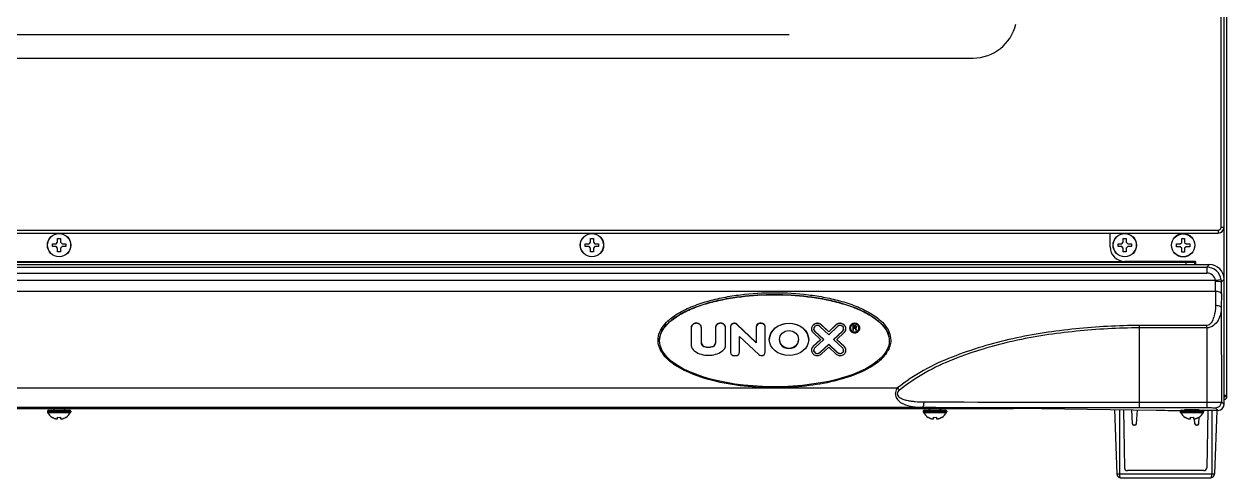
# Model space of a CAD drawing. Header units: millimetres. Extents: x 361 to 5577, y 463 to 3774.
# Drawn here: x 3667.2 to 4079.2, y 1958.6 to 2114.2 of the extents above; entities that cross this region are included whole.
import ezdxf

# ---------------------------------------------------------------- set-up
doc = ezdxf.new("R2010")
doc.units = ezdxf.units.MM
doc.header["$LTSCALE"] = 330
doc.layers.get('0').update_dxf_attribs({"linetype": 'CONTINUOUS'})
for name, color, linetype in [('02___PRT_ALL_AXES', 7, 'CONTINUOUS'), ('ASSI', 7, 'CONTINUOUS'), ('GEOM', 7, 'CONTINUOUS')]:
    doc.layers.add(name, color=color, linetype=linetype)

msp = doc.modelspace()

# ---------------------------------------------------------------- linework, layer by layer
at = {"color": 9, "linetype": 'Continuous'}
for p, q in [((4078.33, 1986.47), (4078.33, 2386.57)), ((4077.23, 2044.57), (4077.23, 2384.57)), ((3282.23, 2043.57), (4076.23, 2043.57)), ((4076.23, 2043.57), (4076.23, 2042.57)), ((4077.23, 2044.57), (4078.23, 2044.57)), ((4068.23, 2032.67), (3290.23, 2032.67)), ((4065.23, 2031.77), (4065.23, 2032.57)), ((4073.23, 2031.77), (4072.33, 2030.87)), ((4072.33, 2030.87), (4072.33, 2028.87)), ((4077.28, 2026.57), (4075.3, 2026.29)), ((4078.23, 2026.77), (4077.33, 2025.87)), ((4075.31, 2022.53), (4075.28, 2017.69)), ((4077.31, 2021.84), (4077.28, 2017)), ((4077.28, 2017), (4077.32, 1984.67)), ((3910.43, 2011.64), (3910.43, 2011.54)), ((3910.5, 2011.64), (3910.5, 2011.54)), ((3911.35, 2011.31), (3911.35, 2011.21)), ((3919.23, 2011.64), (3919.23, 2011.54)), ((3919.83, 2011.64), (3919.83, 2011.54)), ((3940.34, 2011.09), (3940.34, 2010.99)), ((3945.31, 2011.09), (3945.31, 2010.99)), ((4072.29, 2010.87), (4049.23, 2010.87)), ((4049.23, 1982.72), (4049.23, 2010.87)), ((4072.29, 2010.05), (4072.29, 2010.87)), ((3938.08, 2008.97), (3938.08, 2008.86)), ((3947.57, 2008.97), (3947.57, 2008.86)), ((4072.29, 2010.05), (4049.23, 2010.05)), ((4072.29, 2010.05), (4072.32, 1984.58)), ((3900.34, 2003.62), (3900.34, 2003.51)), ((3902.91, 2003.62), (3902.91, 2003.51)), ((3937.51, 2003.76), (3937.51, 2003.66)), ((3948.14, 2003.76), (3948.14, 2003.66)), ((3939.77, 2001.64), (3939.77, 2001.53)), ((3945.88, 2001.64), (3945.88, 2001.53)), ((3383.54, 1982.84), (3974.91, 1982.84)), ((4042.38, 1982.01), (4042.38, 1960.07)), ((4049.23, 1984.58), (4072.32, 1984.58)), ((4049.23, 1982.72), (4072.32, 1982.72)), ((4072.32, 1984.58), (4072.32, 1982.72)), ((4074.07, 1981.77), (4074.07, 1960.07)), ((4075.32, 1982.67), (4076.23, 1981.77)), ((4077.32, 1984.67), (4078.23, 1983.76)), ((4041.48, 1960.07), (4074.97, 1960.07))]:
    msp.add_line(p, q, dxfattribs=at)
at = {"color": 7, "linetype": 'Continuous'}
for p, q in [((4079.23, 1986.85), (4079.23, 2386.67)), ((4078.23, 2044.57), (4078.23, 2384.57)), ((3366.18, 2102.57), (3992.27, 2102.57)), ((3282.23, 2042.57), (4076.23, 2042.57)), ((3678.23, 2038.92), (3678.73, 2039.42)), ((3678.73, 2040.72), (3679.73, 2040.72)), ((3678.73, 2039.42), (3678.73, 2040.72)), ((3679.73, 2040.72), (3679.73, 2039.42)), ((3679.73, 2039.42), (3680.23, 2038.92)), ((3860.73, 2038.92), (3861.23, 2039.42)), ((3861.23, 2040.72), (3862.23, 2040.72)), ((3861.23, 2039.42), (3861.23, 2040.72)), ((3862.23, 2040.72), (3862.23, 2039.42)), ((3862.23, 2039.42), (3862.73, 2038.92)), ((4039.23, 2037.87), (4039.23, 2042.57)), ((4043.23, 2038.92), (4043.73, 2039.42)), ((4043.73, 2040.72), (4044.73, 2040.72)), ((4043.73, 2039.42), (4043.73, 2040.72)), ((4044.73, 2040.72), (4044.73, 2039.42)), ((4044.73, 2039.42), (4045.23, 2038.92)), ((4063.73, 2040.67), (4064.73, 2040.67)), ((4063.73, 2039.37), (4063.73, 2040.67)), ((4064.73, 2040.67), (4064.73, 2039.37)), ((3676.93, 2038.92), (3678.23, 2038.92)), ((3676.93, 2037.92), (3676.93, 2038.92)), ((3678.23, 2037.92), (3676.93, 2037.92)), ((3678.73, 2037.42), (3678.23, 2037.92)), ((3678.73, 2036.12), (3678.73, 2037.42)), ((3679.73, 2036.12), (3678.73, 2036.12)), ((3680.23, 2037.92), (3679.73, 2037.42)), ((3679.73, 2037.42), (3679.73, 2036.12)), ((3680.23, 2038.92), (3681.53, 2038.92)), ((3681.53, 2037.92), (3680.23, 2037.92)), ((3681.53, 2038.92), (3681.53, 2037.92)), ((3859.43, 2038.92), (3860.73, 2038.92)), ((3859.43, 2037.92), (3859.43, 2038.92)), ((3860.73, 2037.92), (3859.43, 2037.92)), ((3861.23, 2037.42), (3860.73, 2037.92)), ((3861.23, 2036.12), (3861.23, 2037.42)), ((3862.23, 2036.12), (3861.23, 2036.12)), ((3862.73, 2037.92), (3862.23, 2037.42)), ((3862.23, 2037.42), (3862.23, 2036.12)), ((3862.73, 2038.92), (3864.03, 2038.92)), ((3864.03, 2037.92), (3862.73, 2037.92)), ((3864.03, 2038.92), (3864.03, 2037.92)), ((4041.93, 2038.92), (4043.23, 2038.92)), ((4041.93, 2037.92), (4041.93, 2038.92)), ((4043.23, 2037.92), (4041.93, 2037.92)), ((4043.73, 2037.42), (4043.23, 2037.92)), ((4043.73, 2036.12), (4043.73, 2037.42)), ((4044.73, 2036.12), (4043.73, 2036.12)), ((4045.23, 2037.92), (4044.73, 2037.42)), ((4044.73, 2037.42), (4044.73, 2036.12)), ((4045.23, 2038.92), (4046.53, 2038.92)), ((4046.53, 2037.92), (4045.23, 2037.92)), ((4046.53, 2038.92), (4046.53, 2037.92)), ((4061.93, 2038.87), (4063.23, 2038.87)), ((4061.93, 2037.87), (4061.93, 2038.87)), ((4063.23, 2037.87), (4061.93, 2037.87)), ((4063.23, 2038.87), (4063.73, 2039.37)), ((4063.73, 2037.37), (4063.23, 2037.87)), ((4063.73, 2036.07), (4063.73, 2037.37)), ((4064.73, 2036.07), (4063.73, 2036.07)), ((4064.73, 2039.37), (4065.23, 2038.87)), ((4065.23, 2037.87), (4064.73, 2037.37)), ((4064.73, 2037.37), (4064.73, 2036.07)), ((4065.23, 2038.87), (4066.53, 2038.87)), ((4066.53, 2037.87), (4065.23, 2037.87)), ((4066.53, 2038.87), (4066.53, 2037.87)), ((3285.23, 2031.77), (4073.23, 2031.77)), ((3290.23, 2032.57), (4068.23, 2032.57)), ((4068.23, 2032.87), (4044.23, 2032.87)), ((4068.23, 2032.87), (4068.23, 2032.57)), ((4068.23, 2031.77), (4068.23, 2032.57)), ((4068.53, 2031.77), (4068.53, 2032.57)), ((4078.23, 1983.76), (4078.23, 2026.77)), ((3910.5, 2011.64), (3910.43, 2011.64)), ((3910.5, 2011.54), (3910.43, 2011.54)), ((3918.03, 2005.04), (3911.35, 2011.31)), ((3918.03, 2004.93), (3911.35, 2011.21)), ((3919.83, 2011.64), (3919.23, 2011.64)), ((3919.83, 2011.54), (3919.23, 2011.54)), ((3939.77, 2010.56), (3942.83, 2007.69)), ((3942.83, 2008.76), (3940.34, 2011.09)), ((3942.83, 2008.65), (3940.34, 2010.99)), ((3945.31, 2011.09), (3942.83, 2008.76)), ((3945.31, 2010.99), (3942.83, 2008.65)), ((3942.83, 2007.69), (3945.88, 2010.56)), ((3951.93, 2010.75), (3951.13, 2010.75)), ((3951.13, 2010.75), (3951.13, 2009.25)), ((3951.93, 2010.72), (3951.13, 2010.72)), ((3951.33, 2010.59), (3951.96, 2010.59)), ((3951.33, 2010.08), (3951.33, 2010.59)), ((3952.09, 2010.72), (3951.93, 2010.75)), ((3951.93, 2010.75), (3951.93, 2010.72)), ((3952.09, 2010.68), (3951.93, 2010.72)), ((3951.96, 2010.59), (3952.06, 2010.56)), ((3952.23, 2010.62), (3952.09, 2010.72)), ((3952.09, 2010.72), (3952.09, 2010.68)), ((3952.23, 2010.59), (3952.09, 2010.68)), ((3952.33, 2010.49), (3952.23, 2010.62)), ((3952.23, 2010.62), (3952.23, 2010.59)), ((3952.33, 2010.46), (3952.23, 2010.59)), ((3895.73, 2010.09), (3895.73, 2004.34)), ((3899.23, 2004.98), (3899.23, 2010.09)), ((3904.03, 2010.09), (3904.03, 2004.98)), ((3907.53, 2004.34), (3907.53, 2010.09)), ((3909.23, 2010.52), (3909.23, 2001.68)), ((3912.23, 2007.16), (3918.91, 2000.89)), ((3912.23, 2001.68), (3912.23, 2007.16)), ((3918.03, 2010.52), (3918.03, 2004.93)), ((3921.03, 2001.68), (3921.03, 2010.52)), ((3937.51, 2008.43), (3940, 2006.1)), ((3941.13, 2006.1), (3938.08, 2008.97)), ((3941.08, 2006.04), (3938.08, 2008.86)), ((3942.83, 2008.76), (3942.83, 2008.65)), ((3947.57, 2008.97), (3944.52, 2006.1)), ((3947.57, 2008.86), (3944.57, 2006.04)), ((3945.65, 2006.1), (3948.14, 2008.43)), ((3951.13, 2009.25), (3951.33, 2009.25)), ((3951.96, 2010.11), (3951.33, 2010.11)), ((3951.96, 2010.08), (3951.33, 2010.08)), ((3951.33, 2009.92), (3951.89, 2009.92)), ((3951.33, 2009.25), (3951.33, 2009.92)), ((3951.89, 2009.92), (3952.16, 2009.25)), ((3952.06, 2010.14), (3951.96, 2010.11)), ((3952.06, 2010.11), (3951.96, 2010.08)), ((3951.96, 2010.11), (3951.96, 2010.08)), ((3952.06, 2010.56), (3952.13, 2010.49)), ((3952.13, 2010.21), (3952.06, 2010.14)), ((3952.13, 2010.17), (3952.06, 2010.11)), ((3952.06, 2010.14), (3952.06, 2010.11)), ((3952.09, 2009.98), (3952.23, 2010.05)), ((3952.39, 2009.25), (3952.09, 2009.98)), ((3952.09, 2009.98), (3952.09, 2009.95)), ((3952.38, 2009.25), (3952.09, 2009.95)), ((3952.13, 2010.49), (3952.16, 2010.4)), ((3952.16, 2010.3), (3952.13, 2010.21)), ((3952.16, 2010.27), (3952.13, 2010.17)), ((3952.13, 2010.21), (3952.13, 2010.17)), ((3952.16, 2010.4), (3952.16, 2010.27)), ((3952.16, 2009.25), (3952.39, 2009.25)), ((3952.23, 2010.05), (3952.33, 2010.17)), ((3952.36, 2010.4), (3952.33, 2010.49)), ((3952.33, 2010.49), (3952.33, 2010.46)), ((3952.36, 2010.36), (3952.33, 2010.46)), ((3952.33, 2010.17), (3952.36, 2010.27)), ((3952.36, 2010.27), (3952.36, 2010.4)), ((3940, 2006.1), (3937.51, 2003.76)), ((3940, 2006), (3937.51, 2003.66)), ((3938.08, 2003.23), (3941.13, 2006.1)), ((3942.83, 2004.5), (3939.77, 2001.64)), ((3942.83, 2004.4), (3939.77, 2001.53)), ((3940, 2006.1), (3940, 2006)), ((3940.34, 2001.11), (3942.83, 2003.44)), ((3945.88, 2001.64), (3942.83, 2004.5)), ((3942.83, 2004.5), (3942.83, 2004.4)), ((3945.88, 2001.53), (3942.83, 2004.4)), ((3942.83, 2003.44), (3945.31, 2001.11)), ((3944.52, 2006.1), (3947.57, 2003.23)), ((3948.14, 2003.76), (3945.65, 2006.1)), ((3945.65, 2006.1), (3945.65, 2006)), ((3948.14, 2003.66), (3945.65, 2006)), ((3910.43, 2000.55), (3911.03, 2000.55)), ((3919.76, 2000.55), (3919.83, 2000.55)), ((4078.33, 1986.85), (4078.23, 1986.85)), ((4078.33, 1986.47), (4078.23, 1986.47)), ((4078.33, 1986.37), (4078.23, 1986.37)), ((4079.23, 1986.85), (4078.33, 1986.85)), ((4078.33, 1986.47), (4078.42, 1986.47)), ((4078.33, 1985.57), (4078.33, 1986.37)), ((4078.43, 1986.47), (4078.43, 1986.85)), ((4079.23, 1986.47), (4078.43, 1986.47)), ((4079.23, 1986.47), (4079.23, 1986.85)), ((3497.36, 1982.46), (3677.63, 1982.46)), ((3680.83, 1982.46), (3977.63, 1982.46)), ((3980.83, 1982.46), (4006.1, 1982.46)), ((4015.74, 1982.4), (4055.04, 1981.83)), ((4040.72, 1982.04), (4041.48, 1960.07)), ((4043.78, 1981.99), (4044.12, 1962.11)), ((4046.88, 1977.19), (4046.63, 1981.95)), ((4048.44, 1981.92), (4048.19, 1977.19)), ((4076.23, 1981.77), (4071.07, 1981.77)), ((4072.67, 1981.77), (4072.33, 1962.11)), ((4075.73, 1981.77), (4074.97, 1960.07)), ((4078.33, 1985.57), (4078.23, 1985.57)), ((3676.93, 1979.39), (3676.93, 1979.42)), ((3678.73, 1978.87), (3678.73, 1979.42)), ((3679.73, 1979.42), (3679.73, 1978.87)), ((3681.53, 1979.42), (3681.53, 1979.39)), ((3976.93, 1979.39), (3976.93, 1979.42)), ((3978.73, 1978.87), (3978.73, 1979.42)), ((3979.73, 1979.42), (3979.73, 1978.87)), ((3981.53, 1979.42), (3981.53, 1979.39)), ((4064.93, 1979.39), (4064.93, 1979.42)), ((4066.73, 1978.87), (4066.73, 1979.42)), ((4067.73, 1979.42), (4067.73, 1978.87)), ((4068.26, 1977.19), (4068.17, 1978.87)), ((4069.53, 1979.42), (4069.53, 1979.39)), ((4069.57, 1977.19), (4069.69, 1979.5)), ((4047.69, 1976.72), (4047.39, 1976.72)), ((4069.07, 1976.72), (4068.76, 1976.72)), ((4071.32, 1961.12), (4045.13, 1961.12)), ((4042.99, 1958.61), (4073.46, 1958.61))]:
    msp.add_line(p, q, dxfattribs=at)
at = {"color": 2, "linetype": 'Continuous'}
msp.add_line((3429.23, 2110.61), (3929.23, 2110.61), dxfattribs=at)
at = {"color": 7, "linetype": 'Continuous'}
for centre, radius, start, end in [((3992.27, 2117.57), 15, 270, 347.1154), ((4076.23, 2044.57), 2, 270, 360), ((4044.23, 2037.87), 5, 180, 270), ((4068.23, 2032.57), 0.3, 0, 90), ((3951.51, 2010), 1.54, 180.0004, 181.2622), ((3951.55, 2010), 1.27, 180.0006, 181.5223), ((3951.9, 2010), 1.27, 358.4777, 359.9994), ((3951.94, 2010), 1.54, 358.7378, 359.9996), ((3898.37, 2004.34), 2.64, 180.0009, 182.2136), ((3900.55, 2004.98), 1.32, 180.005, 184.4174), ((3910.29, 2001.68), 1.06, 180.0078, 185.52), ((4078.33, 1986.47), 0.9, 270, 360), ((4078.33, 1986.47), 0.1, 270, 360), ((3679.42, 1983.49), 4.8, 210.3012, 238.6273), ((3679.41, 1983.47), 4.75, 238.4659, 241.0313), ((3679.41, 1983.47), 4.75, 241.0316, 241.9926), ((3679.41, 1983.47), 4.75, 241.9926, 243.3187), ((3679.41, 1983.46), 4.74, 243.3188, 244.4598), ((3679.41, 1983.46), 4.74, 244.4598, 245.4278), ((3679.4, 1983.45), 4.73, 245.4278, 246.6825), ((3679.4, 1983.45), 4.73, 246.6826, 247.4526), ((3679.4, 1983.44), 4.72, 247.4524, 248.9975), ((3679.4, 1983.44), 4.72, 248.9977, 249.4819), ((3679.39, 1983.43), 4.7, 249.4813, 251.5344), ((3679.39, 1983.41), 4.68, 251.535, 252.6227), ((3679.38, 1983.39), 4.67, 252.6228, 253.6051), ((3679.37, 1983.36), 4.64, 253.6036, 255.6824), ((3678.48, 1980.86), 2.01, 262.7259, 264.7415), ((3678.48, 1980.84), 1.98, 264.7442, 265.3991), ((3678.48, 1980.83), 1.97, 265.3984, 266.7833), ((3678.48, 1980.81), 1.96, 266.7841, 267.6235), ((3678.48, 1980.81), 1.96, 267.6234, 268.8455), ((3678.48, 1980.8), 1.95, 268.8459, 270.9258), ((3678.48, 1980.81), 1.95, 270.9261, 271.9964), ((3678.48, 1980.81), 1.96, 271.9964, 273.0228), ((3678.48, 1980.82), 1.97, 273.0233, 274.286), ((3678.47, 1980.84), 1.98, 274.2856, 275.1372), ((3678.47, 1980.86), 2.01, 275.1401, 277.2744), ((3679.23, 1983.18), 3.8, 262.4351, 277.5649), ((3679.98, 1980.86), 2.01, 262.7256, 264.8598), ((3679.98, 1980.84), 1.98, 264.8627, 265.7144), ((3679.98, 1980.82), 1.97, 265.714, 266.9766), ((3679.98, 1980.81), 1.96, 266.9771, 268.0037), ((3679.98, 1980.81), 1.95, 268.0037, 269.0738), ((3679.98, 1980.8), 1.95, 269.0741, 270.1995), ((3679.98, 1980.8), 1.95, 270.1995, 271.1541), ((3679.98, 1980.81), 1.95, 271.1545, 272.3767), ((3679.98, 1980.81), 1.96, 272.3765, 273.2159), ((3679.97, 1980.83), 1.97, 273.2167, 274.6016), ((3679.97, 1980.84), 1.98, 274.6009, 275.2558), ((3679.97, 1980.86), 2.01, 275.2585, 277.2741), ((3679.08, 1983.36), 4.64, 284.3176, 286.3964), ((3679.07, 1983.39), 4.67, 286.3949, 287.3772), ((3679.07, 1983.41), 4.68, 287.3773, 288.465), ((3679.06, 1983.43), 4.7, 288.4656, 290.5187), ((3679.06, 1983.44), 4.72, 290.5181, 291.0023), ((3679.05, 1983.44), 4.72, 291.0025, 292.5476), ((3679.05, 1983.45), 4.73, 292.5474, 293.3174), ((3679.05, 1983.45), 4.73, 293.3175, 294.5722), ((3679.05, 1983.46), 4.74, 294.5722, 295.5402), ((3679.04, 1983.46), 4.74, 295.5402, 296.6812), ((3679.04, 1983.47), 4.75, 296.6813, 298.0074), ((3679.04, 1983.47), 4.75, 298.0074, 298.9684), ((3679.04, 1983.47), 4.75, 298.9687, 301.5341), ((3679.03, 1983.49), 4.8, 301.3727, 329.6988), ((3979.42, 1983.49), 4.8, 210.3012, 238.6273), ((3979.41, 1983.47), 4.75, 238.4659, 241.0313), ((3979.41, 1983.47), 4.75, 241.0316, 241.9926), ((3979.41, 1983.47), 4.75, 241.9926, 243.3187), ((3979.41, 1983.46), 4.74, 243.3188, 244.4598), ((3979.41, 1983.46), 4.74, 244.4598, 245.4278), ((3979.4, 1983.45), 4.73, 245.4278, 246.6825), ((3979.4, 1983.45), 4.73, 246.6826, 247.4526), ((3979.4, 1983.44), 4.72, 247.4524, 248.9975), ((3979.4, 1983.44), 4.72, 248.9977, 249.4819), ((3979.39, 1983.43), 4.7, 249.4813, 251.5344), ((3979.39, 1983.41), 4.68, 251.535, 252.6227), ((3979.38, 1983.39), 4.67, 252.6228, 253.6051), ((3979.37, 1983.36), 4.64, 253.6036, 255.6824), ((3978.48, 1980.86), 2.01, 262.7259, 264.7415), ((3978.48, 1980.84), 1.98, 264.7442, 265.3991), ((3978.48, 1980.83), 1.97, 265.3984, 266.7833), ((3978.48, 1980.81), 1.96, 266.7841, 267.6235), ((3978.48, 1980.81), 1.96, 267.6234, 268.8455), ((3978.48, 1980.8), 1.95, 268.8459, 270.9258), ((3978.48, 1980.81), 1.95, 270.9261, 271.9964), ((3978.48, 1980.81), 1.96, 271.9964, 273.0228), ((3978.48, 1980.82), 1.97, 273.0233, 274.286), ((3978.47, 1980.84), 1.98, 274.2856, 275.1372), ((3978.47, 1980.86), 2.01, 275.1401, 277.2744), ((3979.23, 1983.18), 3.8, 262.4351, 277.5649), ((3979.98, 1980.86), 2.01, 262.7256, 264.8598), ((3979.98, 1980.84), 1.98, 264.8627, 265.7144), ((3979.98, 1980.82), 1.97, 265.714, 266.9766), ((3979.98, 1980.81), 1.96, 266.9771, 268.0037), ((3979.98, 1980.81), 1.95, 268.0037, 269.0738), ((3979.98, 1980.8), 1.95, 269.0741, 270.1995), ((3979.98, 1980.8), 1.95, 270.1995, 271.1541), ((3979.98, 1980.81), 1.95, 271.1545, 272.3767), ((3979.98, 1980.81), 1.96, 272.3765, 273.2159), ((3979.97, 1980.83), 1.97, 273.2167, 274.6016), ((3979.97, 1980.84), 1.98, 274.6009, 275.2558), ((3979.97, 1980.86), 2.01, 275.2585, 277.2741), ((3979.08, 1983.36), 4.64, 284.3176, 286.3964), ((3979.07, 1983.39), 4.67, 286.3949, 287.3772), ((3979.07, 1983.41), 4.68, 287.3773, 288.465), ((3979.06, 1983.43), 4.7, 288.4656, 290.5187), ((3979.06, 1983.44), 4.72, 290.5181, 291.0023), ((3979.05, 1983.44), 4.72, 291.0025, 292.5476), ((3979.05, 1983.45), 4.73, 292.5474, 293.3174), ((3979.05, 1983.45), 4.73, 293.3175, 294.5722), ((3979.05, 1983.46), 4.74, 294.5722, 295.5402), ((3979.04, 1983.46), 4.74, 295.5402, 296.6812), ((3979.04, 1983.47), 4.75, 296.6813, 298.0074), ((3979.04, 1983.47), 4.75, 298.0074, 298.9684), ((3979.04, 1983.47), 4.75, 298.9687, 301.5341), ((3979.03, 1983.49), 4.8, 301.3727, 329.6988), ((4067.42, 1983.49), 4.8, 210.3012, 238.6273), ((4067.41, 1983.47), 4.75, 238.4659, 241.0313), ((4067.41, 1983.47), 4.75, 241.0316, 241.9926), ((4067.41, 1983.47), 4.75, 241.9926, 243.3187), ((4067.41, 1983.46), 4.74, 243.3188, 244.4598), ((4067.41, 1983.46), 4.74, 244.4598, 245.4278), ((4067.4, 1983.45), 4.73, 245.4278, 246.6825), ((4067.4, 1983.45), 4.73, 246.6826, 247.4526), ((4067.4, 1983.44), 4.72, 247.4524, 248.9975), ((4067.4, 1983.44), 4.72, 248.9977, 249.4819), ((4067.39, 1983.43), 4.7, 249.4813, 251.5344), ((4067.39, 1983.41), 4.68, 251.535, 252.6227), ((4067.38, 1983.39), 4.67, 252.6228, 253.6051), ((4067.37, 1983.36), 4.64, 253.6036, 255.6824), ((4066.48, 1980.86), 2.01, 262.7259, 264.7415), ((4066.48, 1980.84), 1.98, 264.7442, 265.3991), ((4066.48, 1980.83), 1.97, 265.3984, 266.7833), ((4066.48, 1980.81), 1.96, 266.7841, 267.6235), ((4066.48, 1980.81), 1.96, 267.6234, 268.8455), ((4066.48, 1980.8), 1.95, 268.8459, 270.9258), ((4066.48, 1980.81), 1.95, 270.9261, 271.9964), ((4066.48, 1980.81), 1.96, 271.9964, 273.0228), ((4066.48, 1980.82), 1.97, 273.0233, 274.286), ((4066.47, 1980.84), 1.98, 274.2856, 275.1372), ((4066.47, 1980.86), 2.01, 275.1401, 277.2744), ((4067.23, 1983.18), 3.8, 262.4351, 277.5649), ((4067.98, 1980.86), 2.01, 262.7256, 264.8598), ((4067.98, 1980.84), 1.98, 264.8627, 265.7144), ((4067.98, 1980.82), 1.97, 265.714, 266.9766), ((4067.98, 1980.81), 1.96, 266.9771, 268.0037), ((4067.98, 1980.81), 1.95, 268.0037, 269.0738), ((4067.98, 1980.8), 1.95, 269.0741, 270.1995), ((4067.98, 1980.8), 1.95, 270.1995, 271.1541), ((4067.98, 1980.81), 1.95, 271.1545, 272.3767), ((4067.98, 1980.81), 1.96, 272.3765, 273.2159), ((4067.97, 1980.83), 1.97, 273.2167, 274.6016), ((4067.97, 1980.84), 1.98, 274.6009, 275.2558), ((4067.97, 1980.86), 2.01, 275.2585, 277.2741), ((4067.08, 1983.36), 4.64, 284.3176, 286.3964), ((4067.07, 1983.39), 4.67, 286.3949, 287.3772), ((4067.07, 1983.41), 4.68, 287.3773, 288.465), ((4067.06, 1983.43), 4.7, 288.4656, 290.5187), ((4067.06, 1983.44), 4.72, 290.5181, 291.0023), ((4067.05, 1983.44), 4.72, 291.0025, 292.5476), ((4067.05, 1983.45), 4.73, 292.5474, 293.3174), ((4067.05, 1983.45), 4.73, 293.3175, 294.5722), ((4067.05, 1983.46), 4.74, 294.5722, 295.5402), ((4067.04, 1983.46), 4.74, 295.5402, 296.6812), ((4067.04, 1983.47), 4.75, 296.6813, 298.0074), ((4067.04, 1983.47), 4.75, 298.0074, 298.9684), ((4067.04, 1983.47), 4.75, 298.9687, 301.5341), ((4067.03, 1983.49), 4.8, 301.3727, 329.6988), ((4047.39, 1977.22), 0.503, 183, 270), ((4047.69, 1977.22), 0.503, 270, 357), ((4068.76, 1977.22), 0.503, 183, 270), ((4069.07, 1977.22), 0.503, 270, 357), ((4045.13, 1962.13), 1.01, 181, 270), ((4071.32, 1962.13), 1.01, 270, 359), ((4042.99, 1960.12), 1.51, 182, 270), ((4073.46, 1960.12), 1.51, 270, 358)]:
    msp.add_arc(centre, radius, start, end, dxfattribs=at)
at = {"color": 9, "linetype": 'Continuous'}
for centre, radius, start, end in [((4076.23, 2044.57), 1, 270, 360), ((4072.33, 2025.87), 5, 8.1024, 89.9938), ((4072.33, 2025.87), 3, 8.0952, 90.0029), ((4073.18, 2025.93), 2.15, 359.9755, 9.5451), ((3582.3, 2026.19), 493.02, 359.5739, 359.9696), ((4072.33, 2025.87), 4.99, 359.991, 8.0978), ((3388.55, 2026.18), 688.78, 359.63949, 359.97419), ((3959.57, 1983.68), 9.02, 34.0414, 40.6224), ((4040.24, 19696.48), 17713.76, 269.788701, 270.029064), ((4040.09, 19339.27), 17354.69, 269.786414, 270.030172), ((4075.32, 1984.67), 2, 270.0275, 359.9725)]:
    msp.add_arc(centre, radius, start, end, dxfattribs=at)
at = {"color": 7, "linetype": 'Continuous'}
for centre, major_axis, ratio, start_param, end_param in [((4073.23, 2026.76), (3.54, 3.54), 0.999695, -0.785246, 0.785246), ((3929.23, 2006), (6.75, 0), 0.821361, 0.018396, 3.123196), ((3929.23, 2006), (3.25, 0), 0.939693, -3.141593, 0), ((4006.1, 1982.2), (15, 0), 0.017455, 0.872665, 1.570796), ((4064.69, 1982.03), (15, 0), 0.017455, 4.014257, 4.625122), ((4076.23, 1983.77), (1.41, -1.41), 0.999695, -0.785246, 0.785246)]:
    msp.add_ellipse(centre, major_axis=major_axis, ratio=ratio, start_param=start_param, end_param=end_param, dxfattribs=at)
for major_axis, ratio in [((6.75, 0), 0.821361), ((3.25, 0), 0.939693)]:
    msp.add_ellipse((3929.23, 2006.1), major_axis=major_axis, ratio=ratio, dxfattribs=at)
at = {"color": 9, "linetype": 'Continuous'}
for points, knots in [([(4077.33, 2025.87), (4077.3, 2025.92), (4077.04, 2025.86), (4076.68, 2025.94), (4076.04, 2025.92), (4075.58, 2025.93), (4075.33, 2025.93)], [0, 0, 0, 0, 0.081897, 0.299805, 0.621714, 1, 1, 1, 1]), ([(4077.31, 2021.84), (4077.3, 2022.1), (4076.43, 2022.48), (4075.79, 2022.53), (4075.31, 2022.53)], [0, 0, 0, 0, 0.350861, 1, 1, 1, 1]), ([(4075.28, 2017.69), (4075.28, 2016.38), (4075.08, 2014.05), (4073.56, 2010.87), (4072.29, 2010.87)], [0, 0, 0, 0, 0.507949, 1, 1, 1, 1]), ([(4077.28, 2017), (4077.28, 2016.26), (4077.09, 2014.76), (4076.28, 2012.61), (4074.77, 2010.7), (4073.13, 2010.05), (4072.29, 2010.05)], [0, 0, 0, 0, 0.237466, 0.478888, 0.730578, 1, 1, 1, 1]), ([(4077.28, 2017), (4077.27, 2017.26), (4076.4, 2017.64), (4075.76, 2017.68), (4075.28, 2017.69)], [0, 0, 0, 0, 0.350861, 1, 1, 1, 1]), ([(4049.23, 2010.87), (4041.95, 2010.87), (4027.4, 2010.01), (4009.38, 2007.41), (3995.33, 2003.71), (3985.07, 2000.21), (3975.21, 1995.76), (3969.26, 1991.7), (3966.42, 1989.55)], [0, 0, 0, 0, 0.2514, 0.502421, 0.627641, 0.752522, 0.876766, 1, 1, 1, 1]), ([(4049.23, 2010.05), (4042, 2010.05), (4027.55, 2009.19), (4009.64, 2006.61), (3995.7, 2002.92), (3985.51, 1999.43), (3975.72, 1994.97), (3969.85, 1990.88), (3967.04, 1988.72)], [0, 0, 0, 0, 0.25138, 0.502385, 0.627599, 0.752478, 0.876731, 1, 1, 1, 1]), ([(3966.42, 1989.55), (3966.04, 1989.08), (3965.46, 1987.96), (3965.78, 1986.11), (3966.96, 1984.81), (3968.87, 1983.68), (3971.59, 1982.98), (3973.8, 1982.85), (3974.91, 1982.84)], [0, 0, 0, 0, 0.132218, 0.263672, 0.388519, 0.510031, 0.752328, 1, 1, 1, 1]), ([(3967.04, 1988.72), (3966.66, 1988.43), (3965.89, 1987.51), (3966.97, 1986.17), (3968.25, 1985.62), (3969.64, 1985.21), (3971.05, 1984.96), (3972.97, 1984.75), (3974.42, 1984.7), (3975.39, 1984.7)], [0, 0, 0, 0, 0.125665, 0.248305, 0.372443, 0.496857, 0.621773, 0.747269, 1, 1, 1, 1]), ([(3975.39, 1984.7), (3975.38, 1984.26), (3975.32, 1983.66), (3975.15, 1983.05), (3974.99, 1982.84), (3974.91, 1982.84)], [0, 0, 0, 0, 0.668021, 0.884332, 1, 1, 1, 1]), ([(4072.32, 1984.58), (4072.95, 1984.58), (4074.12, 1984.59), (4075.5, 1984.6), (4076.4, 1984.62), (4076.87, 1984.62), (4077.14, 1984.66), (4077.3, 1984.64), (4077.32, 1984.67)], [0, 0, 0, 0, 0.378755, 0.700963, 0.825342, 0.918715, 0.977623, 1, 1, 1, 1]), ([(4072.32, 1982.72), (4072.7, 1982.72), (4073.4, 1982.72), (4074.23, 1982.71), (4074.77, 1982.7), (4075.05, 1982.7), (4075.21, 1982.67), (4075.31, 1982.68), (4075.32, 1982.67)], [0, 0, 0, 0, 0.379133, 0.701369, 0.825632, 0.918859, 0.977659, 1, 1, 1, 1]), ([(4042.38, 1960.07), (4042.38, 1959.87), (4042.4, 1959.51), (4042.51, 1959.04), (4042.7, 1958.71), (4042.9, 1958.61), (4042.99, 1958.61)], [0, 0, 0, 0, 0.343638, 0.632384, 0.843751, 1, 1, 1, 1]), ([(4073.46, 1958.61), (4073.55, 1958.61), (4073.76, 1958.71), (4073.94, 1959.04), (4074.05, 1959.51), (4074.07, 1959.87), (4074.07, 1960.07)], [0, 0, 0, 0, 0.156249, 0.367616, 0.656362, 1, 1, 1, 1])]:
    msp.add_open_spline(points, degree=3, knots=knots, dxfattribs=at)
at = {"color": 7, "linetype": 'Continuous'}
for points, knots in [([(3899.23, 2010.09), (3899.23, 2010.31), (3899.13, 2010.74), (3898.61, 2011.47), (3897.48, 2011.91), (3896.34, 2011.47), (3895.82, 2010.74), (3895.73, 2010.31), (3895.73, 2010.09)], [0, 0, 0, 0, 0.122491, 0.247145, 0.5, 0.752855, 0.877509, 1, 1, 1, 1]), ([(3899.22, 2010.09), (3899.21, 2010.3), (3899.09, 2010.71), (3898.57, 2011.39), (3897.48, 2011.8), (3896.38, 2011.39), (3895.86, 2010.71), (3895.74, 2010.3), (3895.73, 2010.09)], [0, 0, 0, 0, 0.122447, 0.247129, 0.5, 0.752871, 0.877553, 1, 1, 1, 1]), ([(3907.53, 2010.09), (3907.53, 2010.31), (3907.43, 2010.74), (3906.91, 2011.47), (3905.78, 2011.91), (3904.64, 2011.47), (3904.12, 2010.74), (3904.03, 2010.31), (3904.03, 2010.09)], [0, 0, 0, 0, 0.122491, 0.247145, 0.5, 0.752855, 0.877509, 1, 1, 1, 1]), ([(3907.52, 2010.09), (3907.51, 2010.3), (3907.39, 2010.71), (3906.87, 2011.39), (3905.78, 2011.8), (3904.68, 2011.39), (3904.16, 2010.71), (3904.04, 2010.3), (3904.03, 2010.09)], [0, 0, 0, 0, 0.122447, 0.247129, 0.5, 0.752871, 0.877553, 1, 1, 1, 1]), ([(3910.43, 2011.64), (3910.12, 2011.64), (3909.65, 2011.46), (3909.29, 2010.96), (3909.23, 2010.66), (3909.23, 2010.52)], [0, 0, 0, 0, 0.505711, 0.755014, 1, 1, 1, 1]), ([(3910.43, 2011.54), (3910.14, 2011.54), (3909.55, 2011.34), (3909.26, 2010.79), (3909.23, 2010.51)], [0, 0, 0, 0, 0.510356, 1, 1, 1, 1]), ([(3911.35, 2011.31), (3911.18, 2011.47), (3910.88, 2011.62), (3910.57, 2011.64), (3910.5, 2011.64)], [0, 0, 0, 0, 0.745188, 1, 1, 1, 1]), ([(3911.35, 2011.21), (3911.18, 2011.37), (3910.88, 2011.51), (3910.57, 2011.54), (3910.5, 2011.54)], [0, 0, 0, 0, 0.745259, 1, 1, 1, 1]), ([(3919.23, 2011.64), (3918.92, 2011.64), (3918.45, 2011.46), (3918.09, 2010.96), (3918.03, 2010.66), (3918.03, 2010.52)], [0, 0, 0, 0, 0.505711, 0.755014, 1, 1, 1, 1]), ([(3919.23, 2011.54), (3918.94, 2011.54), (3918.35, 2011.34), (3918.06, 2010.79), (3918.03, 2010.51)], [0, 0, 0, 0, 0.510356, 1, 1, 1, 1]), ([(3921.03, 2010.52), (3921.03, 2010.66), (3920.96, 2010.96), (3920.61, 2011.46), (3920.13, 2011.64), (3919.83, 2011.64)], [0, 0, 0, 0, 0.244986, 0.494289, 1, 1, 1, 1]), ([(3921.02, 2010.51), (3920.99, 2010.79), (3920.7, 2011.34), (3920.11, 2011.54), (3919.83, 2011.54)], [0, 0, 0, 0, 0.489644, 1, 1, 1, 1]), ([(3940.34, 2011.09), (3940.06, 2011.35), (3939.33, 2011.72), (3938.13, 2011.61), (3937.18, 2010.89), (3936.93, 2010.13), (3936.93, 2009.76)], [0, 0, 0, 0, 0.252573, 0.50835, 0.758174, 1, 1, 1, 1]), ([(3940.34, 2010.99), (3940.07, 2011.25), (3939.36, 2011.6), (3938.18, 2011.52), (3937.23, 2010.85), (3936.95, 2010.12), (3936.93, 2009.76)], [0, 0, 0, 0, 0.252254, 0.50785, 0.75795, 1, 1, 1, 1]), ([(3939.77, 2010.56), (3939.61, 2010.72), (3939.17, 2010.94), (3938.45, 2010.87), (3937.88, 2010.44), (3937.73, 2009.98), (3937.73, 2009.76)], [0, 0, 0, 0, 0.252572, 0.50835, 0.758175, 1, 1, 1, 1]), ([(3948.73, 2009.76), (3948.73, 2010.13), (3948.48, 2010.89), (3947.52, 2011.61), (3946.32, 2011.72), (3945.59, 2011.35), (3945.31, 2011.09)], [0, 0, 0, 0, 0.241826, 0.49165, 0.747427, 1, 1, 1, 1]), ([(3948.72, 2009.76), (3948.7, 2010.12), (3948.42, 2010.85), (3947.47, 2011.52), (3946.3, 2011.6), (3945.58, 2011.25), (3945.31, 2010.99)], [0, 0, 0, 0, 0.242041, 0.492132, 0.747734, 1, 1, 1, 1]), ([(3947.93, 2009.76), (3947.93, 2009.98), (3947.78, 2010.44), (3947.2, 2010.87), (3946.48, 2010.94), (3946.04, 2010.72), (3945.88, 2010.56)], [0, 0, 0, 0, 0.241825, 0.49165, 0.747428, 1, 1, 1, 1]), ([(3953.48, 2010), (3953.48, 2010.21), (3953.38, 2010.65), (3952.86, 2011.38), (3951.73, 2011.82), (3950.59, 2011.38), (3950.07, 2010.65), (3949.98, 2010.21), (3949.98, 2010)], [0, 0, 0, 0, 0.122491, 0.247145, 0.5, 0.752855, 0.877509, 1, 1, 1, 1]), ([(3953.48, 2010), (3953.47, 2010.21), (3953.37, 2010.64), (3952.85, 2011.35), (3951.73, 2011.78), (3950.61, 2011.35), (3950.08, 2010.64), (3949.98, 2010.21), (3949.98, 2010)], [0, 0, 0, 0, 0.122476, 0.247137, 0.5, 0.752863, 0.877524, 1, 1, 1, 1]), ([(3953.18, 2010), (3953.18, 2010.18), (3953.1, 2010.54), (3952.67, 2011.14), (3951.73, 2011.51), (3950.79, 2011.14), (3950.35, 2010.54), (3950.28, 2010.18), (3950.28, 2010)], [0, 0, 0, 0, 0.122493, 0.247145, 0.5, 0.752855, 0.877507, 1, 1, 1, 1]), ([(3936.93, 2009.76), (3936.93, 2009.52), (3937.03, 2009.02), (3937.33, 2008.61), (3937.51, 2008.43)], [0, 0, 0, 0, 0.495619, 1, 1, 1, 1]), ([(3937.73, 2009.76), (3937.73, 2009.62), (3937.79, 2009.32), (3937.97, 2009.07), (3938.08, 2008.97)], [0, 0, 0, 0, 0.495606, 1, 1, 1, 1]), ([(3938.08, 2008.86), (3937.97, 2008.97), (3937.79, 2009.21), (3937.73, 2009.51), (3937.73, 2009.66)], [0, 0, 0, 0, 0.504404, 1, 1, 1, 1]), ([(3947.57, 2008.97), (3947.68, 2009.07), (3947.86, 2009.32), (3947.93, 2009.62), (3947.93, 2009.76)], [0, 0, 0, 0, 0.504394, 1, 1, 1, 1]), ([(3947.93, 2009.66), (3947.93, 2009.51), (3947.86, 2009.21), (3947.68, 2008.97), (3947.57, 2008.86)], [0, 0, 0, 0, 0.495596, 1, 1, 1, 1]), ([(3948.14, 2008.43), (3948.32, 2008.61), (3948.62, 2009.02), (3948.73, 2009.52), (3948.73, 2009.76)], [0, 0, 0, 0, 0.504381, 1, 1, 1, 1]), ([(3949.98, 2009.96), (3949.98, 2009.75), (3950.08, 2009.32), (3950.61, 2008.61), (3951.73, 2008.18), (3952.85, 2008.61), (3953.37, 2009.32), (3953.47, 2009.75), (3953.48, 2009.96)], [0, 0, 0, 0, 0.122473, 0.247137, 0.5, 0.752863, 0.877527, 1, 1, 1, 1]), ([(3953.18, 2009.96), (3953.18, 2009.79), (3953.1, 2009.42), (3952.67, 2008.82), (3951.73, 2008.46), (3950.79, 2008.82), (3950.35, 2009.42), (3950.28, 2009.79), (3950.28, 2009.96)], [0, 0, 0, 0, 0.122496, 0.247145, 0.5, 0.752855, 0.877504, 1, 1, 1, 1]), ([(3950.28, 2009.96), (3950.28, 2009.79), (3950.37, 2009.43), (3950.8, 2008.85), (3951.73, 2008.49), (3952.65, 2008.85), (3953.09, 2009.43), (3953.17, 2009.79), (3953.18, 2009.96)], [0, 0, 0, 0, 0.122473, 0.247136, 0.5, 0.752864, 0.877527, 1, 1, 1, 1]), ([(3895.73, 2004.24), (3895.74, 2003.81), (3896, 2002.94), (3896.62, 2002.29), (3896.99, 2002.04)], [0, 0, 0, 0, 0.494098, 1, 1, 1, 1]), ([(3899.23, 2004.88), (3899.25, 2004.59), (3899.5, 2004), (3900.05, 2003.69), (3900.34, 2003.62)], [0, 0, 0, 0, 0.491085, 1, 1, 1, 1]), ([(3900.34, 2003.51), (3900.03, 2003.59), (3899.46, 2003.93), (3899.23, 2004.57), (3899.23, 2004.88)], [0, 0, 0, 0, 0.509267, 1, 1, 1, 1]), ([(3902.91, 2003.62), (3903.22, 2003.69), (3903.79, 2004.04), (3904.03, 2004.67), (3904.03, 2004.98)], [0, 0, 0, 0, 0.509267, 1, 1, 1, 1]), ([(3904.03, 2004.88), (3904.03, 2004.57), (3903.79, 2003.93), (3903.22, 2003.59), (3902.91, 2003.51)], [0, 0, 0, 0, 0.490733, 1, 1, 1, 1]), ([(3906.27, 2002.04), (3906.64, 2002.3), (3907.29, 2002.98), (3907.53, 2003.89), (3907.53, 2004.34)], [0, 0, 0, 0, 0.50599, 1, 1, 1, 1]), ([(3937.51, 2003.76), (3937.33, 2003.59), (3937.03, 2003.18), (3936.93, 2002.68), (3936.93, 2002.43)], [0, 0, 0, 0, 0.504381, 1, 1, 1, 1]), ([(3937.51, 2003.66), (3937.34, 2003.5), (3937.06, 2003.12), (3936.94, 2002.66), (3936.93, 2002.43)], [0, 0, 0, 0, 0.504311, 1, 1, 1, 1]), ([(3936.93, 2002.43), (3936.93, 2002.07), (3937.18, 2001.31), (3938.13, 2000.59), (3939.33, 2000.48), (3940.06, 2000.84), (3940.34, 2001.11)], [0, 0, 0, 0, 0.241826, 0.49165, 0.747427, 1, 1, 1, 1]), ([(3938.08, 2003.23), (3937.97, 2003.13), (3937.79, 2002.88), (3937.73, 2002.58), (3937.73, 2002.43)], [0, 0, 0, 0, 0.504394, 1, 1, 1, 1]), ([(3937.73, 2002.43), (3937.73, 2002.21), (3937.88, 2001.76), (3938.45, 2001.33), (3939.17, 2001.26), (3939.61, 2001.48), (3939.77, 2001.64)], [0, 0, 0, 0, 0.241825, 0.49165, 0.747428, 1, 1, 1, 1]), ([(3939.77, 2001.53), (3939.61, 2001.38), (3939.17, 2001.16), (3938.45, 2001.23), (3937.88, 2001.66), (3937.73, 2002.11), (3937.73, 2002.33)], [0, 0, 0, 0, 0.252572, 0.508352, 0.758175, 1, 1, 1, 1]), ([(3945.31, 2001.11), (3945.59, 2000.84), (3946.32, 2000.48), (3947.52, 2000.59), (3948.48, 2001.31), (3948.73, 2002.07), (3948.73, 2002.43)], [0, 0, 0, 0, 0.252573, 0.50835, 0.758174, 1, 1, 1, 1]), ([(3945.88, 2001.64), (3946.04, 2001.48), (3946.48, 2001.26), (3947.2, 2001.33), (3947.78, 2001.76), (3947.93, 2002.21), (3947.93, 2002.43)], [0, 0, 0, 0, 0.252572, 0.50835, 0.758175, 1, 1, 1, 1]), ([(3947.93, 2002.33), (3947.93, 2002.11), (3947.78, 2001.66), (3947.2, 2001.23), (3946.48, 2001.16), (3946.04, 2001.38), (3945.88, 2001.53)], [0, 0, 0, 0, 0.241825, 0.491648, 0.747428, 1, 1, 1, 1]), ([(3947.93, 2002.43), (3947.93, 2002.58), (3947.86, 2002.88), (3947.68, 2003.13), (3947.57, 2003.23)], [0, 0, 0, 0, 0.495606, 1, 1, 1, 1]), ([(3948.73, 2002.43), (3948.73, 2002.68), (3948.62, 2003.18), (3948.32, 2003.59), (3948.14, 2003.76)], [0, 0, 0, 0, 0.495619, 1, 1, 1, 1]), ([(3948.72, 2002.43), (3948.71, 2002.66), (3948.59, 2003.12), (3948.31, 2003.5), (3948.14, 2003.66)], [0, 0, 0, 0, 0.495689, 1, 1, 1, 1]), ([(3896.99, 2002.04), (3897.66, 2001.59), (3899.17, 2000.89), (3901.63, 2000.53), (3904.09, 2000.89), (3905.59, 2001.59), (3906.27, 2002.04)], [0, 0, 0, 0, 0.248691, 0.5, 0.751309, 1, 1, 1, 1]), ([(3909.23, 2001.58), (3909.26, 2001.31), (3909.55, 2000.75), (3910.14, 2000.55), (3910.43, 2000.55)], [0, 0, 0, 0, 0.48963, 1, 1, 1, 1]), ([(3911.03, 2000.55), (3911.33, 2000.55), (3911.81, 2000.74), (3912.16, 2001.24), (3912.23, 2001.54), (3912.23, 2001.68)], [0, 0, 0, 0, 0.505711, 0.755014, 1, 1, 1, 1]), ([(3918.91, 2000.89), (3919.07, 2000.73), (3919.37, 2000.58), (3919.68, 2000.55), (3919.76, 2000.55)], [0, 0, 0, 0, 0.745188, 1, 1, 1, 1]), ([(3919.83, 2000.55), (3920.13, 2000.55), (3920.61, 2000.74), (3920.96, 2001.24), (3921.03, 2001.54), (3921.03, 2001.68)], [0, 0, 0, 0, 0.505711, 0.755014, 1, 1, 1, 1])]:
    msp.add_open_spline(points, degree=3, knots=knots, dxfattribs=at)
for points in [[(3900.34, 2003.62), (3901.17, 2003.41), (3902.08, 2003.41), (3902.91, 2003.62)], [(3902.91, 2003.51), (3902.08, 2003.31), (3901.17, 2003.31), (3900.34, 2003.51)]]:
    msp.add_open_spline(points, degree=3, dxfattribs=at)
at = {"layer": '02___PRT_ALL_AXES', "color": 7, "linetype": 'Continuous'}
for centre, start_param, end_param in [((3679.23, 1982.59), -0.856842, 4.016383), ((3979.23, 1982.59), -0.856842, 4.016383), ((4067.23, 1981.94), 5.628636, 10.079327)]:
    msp.add_ellipse(centre, major_axis=(2.5, 0), ratio=0.017455, start_param=start_param, end_param=end_param, dxfattribs=at)
at = {"layer": 'ASSI', "color": 7, "linetype": 'Continuous'}
for p, q in [((3675.63, 1981.87), (3682.83, 1981.87)), ((3677.63, 1982.47), (3677.63, 1982.62)), ((3680.83, 1982.47), (3680.83, 1982.62)), ((3975.63, 1981.87), (3982.83, 1981.87)), ((3977.63, 1982.47), (3977.63, 1982.62)), ((3980.83, 1982.47), (3980.83, 1982.62)), ((4063.63, 1981.87), (4070.83, 1981.87)), ((3675.23, 1981.47), (3675.23, 1981.27)), ((3683.23, 1981.47), (3683.23, 1981.27)), ((3975.23, 1981.47), (3975.23, 1981.27)), ((3983.23, 1981.47), (3983.23, 1981.27)), ((4063.23, 1981.47), (4063.23, 1981.27)), ((4071.23, 1981.47), (4071.23, 1981.27))]:
    msp.add_line(p, q, dxfattribs=at)
at = {"layer": 'ASSI', "color": 9, "linetype": 'Continuous'}
for p, q in [((3675.23, 1981.47), (3683.23, 1981.47)), ((3675.23, 1981.27), (3683.23, 1981.27)), ((3675.28, 1981.06), (3683.17, 1981.06)), ((3975.23, 1981.47), (3983.23, 1981.47)), ((3975.23, 1981.27), (3983.23, 1981.27)), ((3975.28, 1981.06), (3983.17, 1981.06)), ((4063.23, 1981.47), (4071.23, 1981.47)), ((4063.23, 1981.27), (4071.23, 1981.27)), ((4063.28, 1981.06), (4071.17, 1981.06))]:
    msp.add_line(p, q, dxfattribs=at)
at = {"layer": 'ASSI', "color": 7, "linetype": 'Continuous'}
for centre in [(3679.23, 2038.42), (3861.73, 2038.42), (4044.23, 2038.42), (4064.23, 2038.37)]:
    msp.add_circle(centre, 4, dxfattribs=at)
at = {"layer": 'ASSI', "color": 9, "linetype": 'Continuous'}
for centre in [(3679.23, 2038.42), (3861.73, 2038.42), (4044.23, 2038.42), (4064.23, 2038.37)]:
    msp.add_circle(centre, 3.95, dxfattribs=at)
at = {"layer": 'ASSI', "color": 7, "linetype": 'Continuous'}
for centre, radius, start, end in [((3675.63, 1981.47), 0.4, 90, 180), ((3682.83, 1981.47), 0.4, 0, 90), ((3975.63, 1981.47), 0.4, 90, 180), ((3982.83, 1981.47), 0.4, 0, 90), ((4063.63, 1981.47), 0.4, 90, 180), ((4070.83, 1981.47), 0.4, 0, 90), ((3675.63, 1981.27), 0.4, 180, 210.3012), ((3679.42, 1983.49), 4.8, 210.3012, 238.6273), ((3679.03, 1983.49), 4.8, 301.3727, 329.6988), ((3682.83, 1981.27), 0.4, 329.6988, 360), ((3975.63, 1981.27), 0.4, 180, 210.3012), ((3979.42, 1983.49), 4.8, 210.3012, 238.6273), ((3979.03, 1983.49), 4.8, 301.3727, 329.6988), ((3982.83, 1981.27), 0.4, 329.6988, 360), ((4063.63, 1981.27), 0.4, 180, 210.3012), ((4067.42, 1983.49), 4.8, 210.3012, 238.6273), ((4067.03, 1983.49), 4.8, 301.3727, 329.6988), ((4070.83, 1981.27), 0.4, 329.6988, 360)]:
    msp.add_arc(centre, radius, start, end, dxfattribs=at)
at = {"layer": 'GEOM', "color": 9, "linetype": 'Continuous'}
for p, q in [((3286.12, 2028.87), (4072.33, 2028.87)), ((3511.48, 2030.87), (4072.33, 2030.87)), ((4075.3, 2026.29), (3515.94, 2026.29)), ((4075.31, 2022.53), (3523.72, 2022.53)), ((3885.96, 2001.98), (3885.95, 2001.99)), ((3962.51, 2002), (3962.5, 2001.99)), ((3524.09, 1989.55), (3966.42, 1989.55)), ((3677.63, 1982.47), (3680.83, 1982.47)), ((3977.63, 1982.47), (3980.83, 1982.47))]:
    msp.add_line(p, q, dxfattribs=at)
at = {"layer": 'GEOM', "color": 7, "linetype": 'Continuous'}
for p, q in [((3886.12, 2001.72), (3885.95, 2001.99)), ((3885.95, 2001.99), (3885.95, 2001.99)), ((3962.51, 2002), (3962.3, 2001.67)), ((3962.51, 2002), (3962.5, 2001.99))]:
    msp.add_line(p, q, dxfattribs=at)
for points in [[(3927.15, 1989.9), (3923.65, 1989.86), (3920.18, 1989.94), (3916.83, 1990.14), (3913.66, 1990.43), (3910.65, 1990.82), (3907.77, 1991.3), (3905.01, 1991.87), (3902.34, 1992.52), (3899.76, 1993.28), (3897.29, 1994.14), (3894.95, 1995.1), (3892.75, 1996.17), (3890.72, 1997.37), (3888.91, 1998.69), (3887.35, 2000.14), (3886.12, 2001.72)], [(3962.3, 2001.67), (3961.03, 2000.07), (3959.43, 1998.6), (3957.57, 1997.26), (3955.49, 1996.06), (3953.22, 1994.97), (3950.81, 1994), (3948.26, 1993.14), (3945.59, 1992.39), (3942.83, 1991.73), (3939.96, 1991.17), (3936.98, 1990.71), (3933.86, 1990.33), (3930.58, 1990.06), (3927.15, 1989.9)]]:
    msp.add_lwpolyline(points, dxfattribs=at)
at = {"layer": 'GEOM', "color": 9, "linetype": 'Continuous'}
for centre, radius, start, end in [((3893.76, 2006.57), 9.06, 209.8853, 210.4029), ((3954.71, 2006.56), 9.03, 329.6938, 330.258), ((3954.15, 2007.13), 10.22, 325.7399, 328.5459)]:
    msp.add_arc(centre, radius, start, end, dxfattribs=at)
at = {"layer": 'GEOM', "color": 7, "linetype": 'Continuous'}
for centre, start, end in [((3677.03, 1982.47), 270, 360), ((3681.43, 1982.47), 180, 270), ((3977.03, 1982.47), 270, 360), ((3981.43, 1982.47), 180, 270), ((4065.03, 1982.47), 270, 302.3361), ((4069.43, 1982.47), 237.6639, 270)]:
    msp.add_arc(centre, 0.6, start, end, dxfattribs=at)
at = {"layer": 'GEOM', "color": 9, "linetype": 'Continuous'}
for points, knots in [([(3884.38, 2005.83), (3884.38, 2006.74), (3884.77, 2008.59), (3886.76, 2011.8), (3890.52, 2014.82), (3895.67, 2017.37), (3901.16, 2019.24), (3906.82, 2020.58), (3914.5, 2021.79), (3924.23, 2022.35), (3933.95, 2021.79), (3941.63, 2020.58), (3947.29, 2019.24), (3952.79, 2017.37), (3957.93, 2014.82), (3961.7, 2011.8), (3963.68, 2008.59), (3964.07, 2006.74), (3964.07, 2005.83)], [0, 0, 0, 0, 0.029751, 0.059949, 0.121391, 0.183876, 0.246812, 0.309982, 0.373282, 0.499999, 0.626716, 0.690015, 0.753185, 0.81612, 0.878605, 0.940049, 0.970249, 1, 1, 1, 1]), ([(3884.87, 2005.68), (3884.87, 2006.58), (3885.28, 2008.41), (3886.78, 2010.73), (3888.78, 2012.67), (3891.85, 2014.84), (3896.13, 2016.91), (3901.53, 2018.72), (3907.11, 2020.02), (3914.66, 2021.19), (3924.23, 2021.74), (3933.79, 2021.19), (3941.35, 2020.02), (3946.92, 2018.72), (3952.33, 2016.91), (3956.6, 2014.84), (3959.67, 2012.67), (3961.67, 2010.73), (3963.18, 2008.41), (3963.58, 2006.58), (3963.58, 2005.68)], [0, 0, 0, 0, 0.029725, 0.059927, 0.090601, 0.121591, 0.184063, 0.246971, 0.310105, 0.373365, 0.499999, 0.626633, 0.689892, 0.753026, 0.815933, 0.878405, 0.909397, 0.940071, 0.970274, 1, 1, 1, 1]), ([(3884.9, 2005.62), (3884.9, 2006.52), (3885.31, 2008.34), (3886.81, 2010.67), (3888.82, 2012.6), (3891.89, 2014.76), (3896.16, 2016.83), (3901.56, 2018.64), (3907.12, 2019.93), (3914.67, 2021.1), (3924.23, 2021.65), (3933.78, 2021.1), (3941.33, 2019.93), (3946.9, 2018.64), (3952.3, 2016.83), (3956.56, 2014.76), (3959.63, 2012.6), (3961.64, 2010.67), (3963.14, 2008.34), (3963.55, 2006.52), (3963.55, 2005.62)], [0, 0, 0, 0, 0.029725, 0.059939, 0.090614, 0.121602, 0.184075, 0.24698, 0.310111, 0.373369, 0.499999, 0.62663, 0.689888, 0.75302, 0.815925, 0.878397, 0.909386, 0.940061, 0.970275, 1, 1, 1, 1]), ([(3926.29, 1989.55), (3918.95, 1989.39), (3907.85, 1990.3), (3895.52, 1994.15), (3889.19, 1997.72), (3886.53, 2000.27), (3885.6, 2001.78)], [0, 0, 0, 0, 0.503738, 0.754286, 0.878375, 1, 1, 1, 1]), ([(3962.59, 2001.38), (3961.7, 2000.06), (3959.31, 1997.81), (3953.7, 1994.53), (3942.76, 1990.81), (3932.87, 1989.69), (3926.29, 1989.55)], [0, 0, 0, 0, 0.121904, 0.245942, 0.496313, 1, 1, 1, 1])]:
    msp.add_open_spline(points, degree=3, knots=knots, dxfattribs=at)
for points in [[(3885.6, 2001.78), (3884.86, 2002.98), (3884.38, 2004.42), (3884.38, 2005.83)], [(3885.95, 2001.99), (3885.3, 2003.09), (3884.87, 2004.4), (3884.87, 2005.68)], [(3885.91, 2002.06), (3885.3, 2003.13), (3884.9, 2004.39), (3884.9, 2005.62)], [(3963.58, 2005.68), (3963.58, 2004.41), (3963.16, 2003.1), (3962.51, 2002)], [(3963.55, 2005.62), (3963.55, 2004.4), (3963.16, 2003.14), (3962.55, 2002.08)], [(3964.07, 2005.83), (3964.07, 2004.43), (3963.6, 2003), (3962.87, 2001.8)]]:
    msp.add_open_spline(points, degree=3, dxfattribs=at)

doc.saveas('drawing.dxf')
